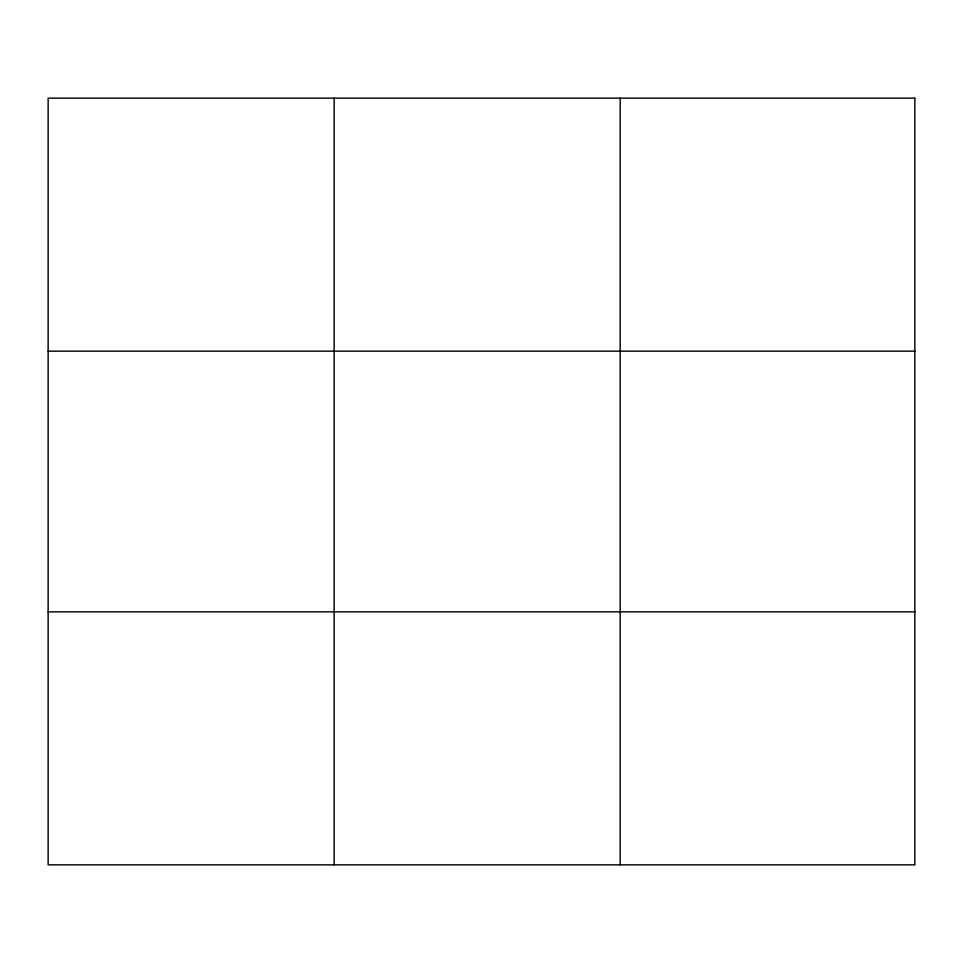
<?xml version="1.0" encoding="UTF-8"?>
<svg xmlns="http://www.w3.org/2000/svg" width="963" height="963" viewBox="0 0 963 963"><rect width="100%" height="100%" fill="white"/><g stroke="black" fill="none" stroke-linecap="round" stroke-linejoin="round"><path stroke-width="1.44" d="M334.161 864.846L334.161 98.154M620.172 864.846L620.172 98.154M48.15 351.158L914.85 351.158M48.15 611.842L914.85 611.842M914.85 98.154L914.85 864.846L48.15 864.846L48.15 98.154L914.85 98.154"/></g></svg>
